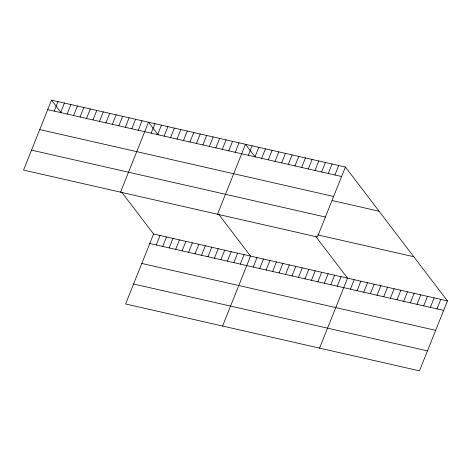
<?xml version="1.0" encoding="UTF-8"?>
<svg xmlns="http://www.w3.org/2000/svg" width="471" height="471" viewBox="0 0 471 471"><rect width="100%" height="100%" fill="white"/><g stroke="black" fill="none" stroke-linecap="round" stroke-linejoin="round"><path stroke-width="0.71" d="M51.527 100.14L23.55 170.09L317.419 236.984L345.396 167.034L51.527 100.14L61.148 112.763M54.194 111.103L57.992 101.612M60.659 112.575L64.456 103.084M67.129 114.047L70.921 104.556M73.594 115.513L77.385 106.028M80.058 116.985L83.85 107.5M86.523 118.456L90.314 108.972M92.987 119.928L96.779 110.444M99.452 121.4L103.249 111.915M105.916 122.872L109.714 113.387M112.381 124.344L116.178 114.859M118.851 125.816L122.643 116.331M125.315 127.288L129.107 117.803M131.78 128.76L135.571 119.275M138.244 130.231L142.036 120.747M120.529 192.162L148.5 122.219L158.126 134.841M151.173 133.175L154.971 123.69M157.638 134.647L161.435 125.162M164.102 136.119L167.9 126.634M170.567 137.591L174.364 128.106M177.037 139.063L180.829 129.578M183.502 140.535L187.293 131.05M189.966 142.006L193.758 132.522M121.506 191.944L153.581 234.016L125.604 303.966L419.473 370.86L447.45 300.91L345.396 167.034M196.431 143.478L200.222 133.994M156.248 244.979L160.046 235.488M202.895 144.95L206.687 135.465M162.719 246.451L166.51 236.96M209.36 146.422L213.157 136.937M169.183 247.923L172.975 238.432M215.824 147.894L219.621 138.409M175.648 249.395L179.439 239.904M222.288 149.366L226.086 139.875M182.112 250.86L185.904 241.376M228.753 150.838L232.55 141.347M188.577 252.332L192.368 242.848M235.223 152.31L239.015 142.819M195.041 253.804L198.839 244.319M217.502 214.234L245.479 144.291L255.099 156.914M201.506 255.276L205.303 245.791M248.347 155.295L252.144 145.81M207.97 256.748L211.767 247.263M214.435 258.22L218.232 248.735M255.005 156.814L258.803 147.323M220.905 259.692L224.696 250.207M261.67 158.327L265.461 148.842M227.369 261.164L231.161 251.679M268.329 159.846L272.126 150.361M233.834 262.635L237.625 253.151M274.993 161.359L278.785 151.874M240.298 264.107L244.09 254.623M281.652 162.878L285.444 153.393M222.583 326.038L250.554 256.094L218.485 214.017M288.311 164.391L292.108 154.906M253.227 267.051L257.025 257.566M294.976 165.91L298.767 156.425M259.692 268.523L263.489 259.038M301.634 167.423L305.432 157.938M266.156 269.995L269.954 260.51M308.299 168.942L312.09 159.457M272.621 271.467L276.418 261.982M314.958 170.455L318.749 160.97M279.091 272.939L282.883 263.454M321.616 171.974L325.414 162.489M285.556 274.41L289.347 264.926M328.281 173.493L332.073 164.002M292.02 275.882L295.812 266.398M334.94 175.006L338.737 165.521M298.484 277.354L302.276 267.869M304.949 278.826L308.74 269.341M311.413 280.298L315.211 270.813M317.878 281.77L321.675 272.285M324.342 283.242L328.14 273.751M330.807 284.714L334.604 275.223M337.277 286.185L341.069 276.695M319.556 348.11L347.533 278.167L315.458 236.095M350.4 289.17L354.198 279.686M357.065 290.689L360.857 281.199M363.724 292.203L367.515 282.718M370.383 293.721L374.18 284.237M377.047 295.235L380.839 285.75M383.706 296.754L387.498 287.269M390.365 298.267L394.162 288.782M397.029 299.786L400.821 290.301M403.688 301.299L407.486 291.814M410.353 302.818L414.144 293.333M417.012 304.331L420.803 294.846M423.67 305.85L427.468 296.365M430.335 307.369L434.127 297.878M436.994 308.882L440.791 299.397M47.73 109.631L341.605 176.525M39.752 129.578L333.621 196.472M332.444 200.605L379.073 211.214M31.528 150.137L325.402 217.031M317.854 234.899L413.773 256.736M153.581 234.016L447.45 300.91M149.784 243.507L443.658 310.401M141.806 263.454L435.675 330.348M133.581 284.013L427.456 350.907"/></g></svg>
